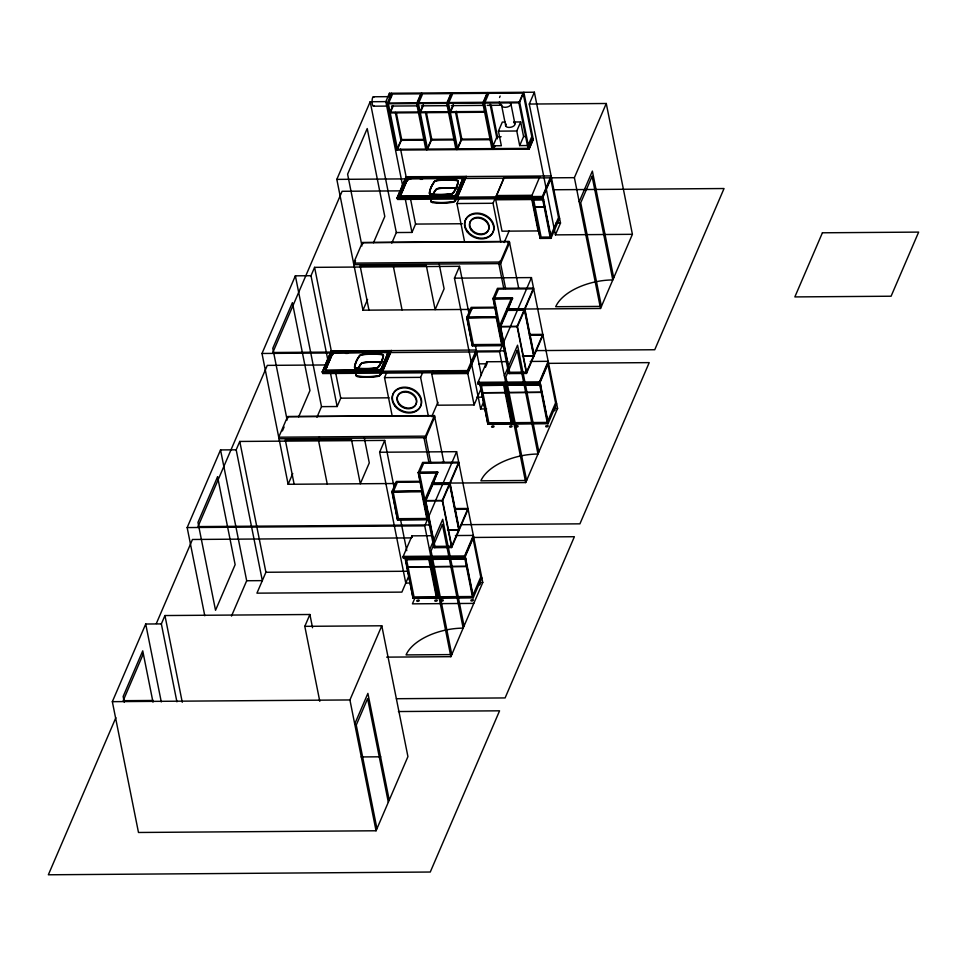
<?xml version="1.0" encoding="UTF-8"?>
<svg xmlns="http://www.w3.org/2000/svg" width="967" height="967" viewBox="0 0 967 967"><rect width="100%" height="100%" fill="white"/><g stroke="black" fill="none" stroke-linecap="round" stroke-linejoin="round"><path stroke-width="1.45" d="M397.316 197.522L397.485 199.444L542.439 198.404L551.408 177.505M322.495 371.618L322.664 373.54L467.605 372.5L476.586 351.601M455.397 535.549L473.347 535.416L464.438 556.424L472.38 596.518L438.099 596.772L430.255 557.524L436.214 557.476M322.349 371.969L331.27 350.816L391.466 350.646L382.485 371.533L322.349 371.969L331.318 351.081L476.272 350.03L467.436 370.615L467.605 372.5M397.171 197.872L406.092 176.719L466.299 176.55L457.318 197.437L397.171 197.872L406.152 176.985L551.093 175.934L542.197 197.014L550.126 237.048L541.109 237.108L533.264 197.86L542.282 197.8L550.67 178.303L558.515 217.551L550.126 237.048M431.451 535.718L412.002 535.851L403.154 556.436L403.336 558.322L464.68 557.874L473.661 536.987M507.772 361.61L486.824 361.767L477.976 382.34L478.157 384.225L539.501 383.778L548.482 362.891M530.218 361.453L548.168 361.32L539.26 382.388L547.201 422.422L512.921 422.676L505.076 383.428M319.787 701.305L304.81 626.338L381.796 625.782L407.929 756.605L376.054 830.774L138.486 832.478L112.341 701.667L145.715 624.017L161.356 623.908L164.946 615.544L309.899 614.504L312.534 627.728M204.786 615.761L187.163 527.571L220.536 449.921L236.178 449.812L239.768 441.448L384.721 440.408L394.113 487.441M395.322 483.512L288.13 484.286L261.997 353.475L295.37 275.825L310.999 275.716L314.589 267.351L459.543 266.312L468.947 313.344M471.666 309.416L362.963 310.189L336.818 179.379L370.192 101.728L385.833 101.62L389.423 93.255L534.364 92.216L560.509 223.039L555.421 234.872L632.406 234.316L606.273 103.493L529.275 104.049L555.421 234.872M115.859 717.707L48.35 874.784L430.267 872.029L499.564 710.818L398.416 711.543M143.309 653.837L123.172 700.688L153.366 700.471M156.34 623.522L192.469 539.477L411.35 537.894M529.07 149.136L519.654 102.043L523.848 92.288L533.252 139.381L529.07 149.136L396.748 150.09L387.332 102.998L391.526 93.243M388.396 103.771L392.578 94.029L420.85 93.823L416.656 103.566L425.758 149.099L397.485 149.293L388.396 103.771L416.656 103.566M392.687 106.056L390.064 112.148L418.336 111.942M393.364 105.621L390.221 112.934L418.493 112.728M396.748 150.09L400.93 140.336L395.346 112.377M421.6 93.025L417.406 102.78L426.822 149.873L431.004 140.118L425.42 112.16M397.485 149.293L401.68 139.55L396.397 113.115M418.469 103.554L422.652 93.811L450.924 93.606L446.73 103.348L455.832 148.882L427.559 149.075L418.469 103.554L446.73 103.348M287.598 416.572L278.726 437.193L425.48 436.141L434.461 415.52L443.865 462.347L442.064 462.359M362.371 242.56L353.547 263.097L500.302 262.045L509.174 241.424L362.42 242.475L362.843 243.781M282.4 430.931L284.093 427.015M355.542 260.752L353.862 264.668L500.616 263.616L509.597 242.717L507.796 242.729M423.28 104.617L420.137 111.93L448.41 111.725M423.437 105.403L420.294 112.716L448.567 112.51M298.67 416.837L309.96 390.571L292.397 302.659L272.791 348.277L287.139 420.065M373.504 242.741L384.793 216.475L367.218 128.563L347.612 174.181L361.96 245.969M325.238 370.156L331.633 353.849A3.457 1.825 -11.3 0 1 335.767 351.915L386.28 351.553A3.457 1.825 -11.3 0 1 388.77 353.438L388.964 354.43M400.072 196.059L406.454 179.753A3.457 1.825 -11.3 0 1 410.588 177.819L461.114 177.457A3.457 1.825 -11.3 0 1 463.592 179.342L463.834 180.527M400.592 195.697L407.361 179.753A2.514 1.33 -11.3 0 1 410.359 178.339L461.005 178.061A2.828 1.499 -11.3 0 1 463.048 179.608L456.46 194.935A2.828 1.499 -11.3 0 1 453.076 196.519L402.357 196.966A3.457 1.825 -11.3 0 1 399.867 195.08M451.674 92.808L447.479 102.562L456.895 149.655L461.078 139.901L455.493 111.942M427.559 149.075L431.753 139.333L426.471 112.897M448.543 103.336L452.725 93.594L487.005 93.34L482.823 103.094L491.913 148.616L457.633 148.87L448.543 103.336L482.823 103.094M231.488 616.088L246.682 580.744L220.536 449.921M288.13 484.286L292.747 473.552M316.958 417.224L321.503 406.648L295.37 275.825M362.963 310.189L367.581 299.456M391.78 243.128L396.325 232.551L370.192 101.728M453.354 104.4L450.211 111.713L484.491 111.459M453.511 105.185L450.368 112.498L484.648 112.245M319.461 436.915L318.336 439.526L327.233 484.008M239.768 441.448L265.913 572.271L256.932 593.158L401.885 592.118L409.174 575.147M321.503 406.648L337.145 406.527L340.735 398.174L335.742 373.189M396.325 232.551L411.966 232.431L415.556 224.078L410.564 199.093M457.633 148.87L461.827 139.115L456.255 111.217M487.755 92.554L483.573 102.297L492.977 149.389L494.004 146.851M528.586 148.688L527.97 145.546L531.85 136.492L532.479 139.635L528.586 148.688L493.702 148.942L484.624 103.082L488.818 93.328L523.099 93.086L532.201 138.607L528.006 148.362L493.726 148.604L494.766 146.162M382.376 369.745L388.77 353.438M457.21 195.648L463.592 179.342M391.417 350.38L382.485 371.533M466.239 176.284L457.318 197.437M464.68 242.27L456.944 203.541L459.192 198.308M392.264 416.354L384.528 377.613L386.764 372.392M501.111 136.722L496.965 136.746L493.085 145.799L501.353 145.739L498.428 131.137L502.32 122.084L505.149 122.072M493.702 148.942L494.814 146.355M528.006 148.362L518.904 102.828L523.099 93.086M527.97 145.546L519.69 145.606L516.777 131.004L520.669 121.951L513.61 122.011M304.81 626.338L309.899 614.504M410.298 583.028L405.765 583.065L379.632 452.242L384.721 440.408M486.631 408.92L480.599 408.968L454.454 278.145L459.543 266.312M529.275 104.049L534.364 92.216M500.773 242.016L493.025 203.275L494.717 199.359M496.409 195.769L504.291 177.058L539.767 176.804L504.339 177.324L496.409 195.769L531.898 195.515L539.767 176.804M519.69 145.606L523.582 136.552L520.669 121.951M428.357 416.088L420.609 377.36L422.857 372.126M480.829 389.266L474.096 404.943L438.003 405.197L431.729 373.806L432.853 371.195M529.046 149.027L533.228 139.284M426.822 509.657L419.485 472.948L423.679 463.193L458.866 462.939L450.114 483.307L433.264 483.427L437.676 472.029L418.433 472.162L427.619 519.787L397.546 520.004L391.901 491.744L396.313 481.469L420.367 481.3M502.236 338.498L494.318 298.851L498.501 289.097L533.687 288.843L524.936 309.21L508.098 309.331L512.498 297.933L493.255 298.066L502.441 345.69L472.367 345.908L466.723 317.647L471.134 307.373L495.201 307.204M393.182 491.998L421.455 491.792L426.785 518.481L398.513 518.687L393.182 491.998L397.377 482.243L421.177 482.074M497.328 315.266L496.276 317.696L501.607 344.385L473.334 344.59L468.004 317.901L472.198 308.159L495.998 307.977M504.158 242.536L509.21 230.775M431.741 416.608L437.918 402.248M499.939 261.017L498.815 263.628L503.795 288.589M397.546 520.004L392.118 491.224L422.192 491.006L391.901 491.744M472.367 345.908L466.952 317.128L497.026 316.91L466.723 317.647M427.619 519.787L418.203 472.682L422.615 462.419L458.709 462.153L442.245 500.459L451.662 547.552L433.917 547.685L424.501 500.58L436.77 472.029M502.441 345.69L493.037 298.598L497.449 288.323L533.53 288.057L517.067 326.363L526.483 373.455L508.739 373.588L499.335 326.483L511.603 297.933M474.096 404.943L467.823 373.54L476.791 352.653M538.087 230.92L531.814 199.528L495.733 199.782L502.006 231.186L538.087 230.92L539.211 228.309M437.676 472.029L425.407 500.58L434.812 547.673M512.498 297.933L500.229 326.483L509.645 373.576M425.782 500.846L432.817 484.479L449.667 484.358L458.757 529.88L451.722 546.246L434.884 546.367L425.782 500.846L442.632 500.725L449.667 484.358M500.616 326.749L507.651 310.383L524.489 310.262L533.579 355.783L526.544 372.15L509.706 372.271L500.616 326.749L517.454 326.628L524.489 310.262M559.567 218.324L550.96 238.341L540.142 238.426L532.201 197.087M478.157 384.225L479.281 381.614M485.458 367.242L487.138 363.326L486.824 361.767M376.054 830.774L349.921 699.951L381.796 625.782M386.655 657.137L450.876 656.678L424.743 525.855L456.617 451.686L379.632 452.242M431.983 483.174L525.71 482.581L499.564 351.758L531.439 277.589L454.454 278.145M524.356 309.029L600.531 308.485L574.386 177.662L606.273 103.493M480.599 408.968L483.983 401.075M354.72 724.017L367.895 693.375L389.23 800.132M429.553 549.921L442.717 519.279L464.051 626.036M504.375 375.825L517.55 345.195L538.873 451.94M579.197 201.74L592.372 171.099L613.707 277.843M481.82 577.795L473.214 597.824L413.066 598.259L405.137 556.919M429.711 559.361L437.12 598.077L429.481 558.201M556.641 403.698L548.035 423.727L487.888 424.162L479.958 382.823M504.544 385.265L511.954 423.981L504.315 384.104M414.674 598.621L412.425 603.843L473.782 603.396M451.662 547.552L468.113 509.246L454.587 509.343M526.483 373.455L542.946 335.15L529.408 335.247M464.535 557.27L472.911 537.773L480.756 577.021L472.38 596.518M539.356 383.174L547.745 363.677L555.578 402.925L547.201 422.422M450.876 656.678L482.763 582.509L456.617 451.686M525.71 482.581L557.584 408.412L531.439 277.589M600.531 308.485L632.406 234.316M373.383 96.76L391.345 96.64M387.332 102.998L519.654 102.043M484.624 103.082L518.904 102.828M373.467 106.189L388.432 106.08M391.43 106.068L416.874 105.874M421.358 105.85L448.301 105.657M451.287 105.633L484.213 105.391M487.211 105.367L500.676 105.27M498.428 131.137L516.777 131.004M523.582 136.552L526.338 136.528M401.68 139.55L423.993 139.393M431.753 139.333L454.067 139.175M461.827 139.115L490.148 138.91M400.93 140.336L424.997 140.167M431.004 140.118L455.07 139.949M461.078 139.901L491.151 139.695M410.31 178.085L460.957 177.807A2.828 1.499 -11.3 0 1 462.988 179.354L456.412 194.669A2.828 1.499 -11.3 0 1 453.027 196.253L402.502 196.627A2.828 1.499 -11.3 0 1 400.471 195.08L407.059 179.753A2.828 1.499 -11.3 0 1 410.431 178.17A2.514 1.33 -11.3 0 0 407.3 179.487L400.519 195.334A2.828 1.499 -11.3 0 0 402.562 196.881M336.818 179.379L574.386 177.662M420.379 179.318L422.482 179.306M400.991 190.862L342.113 191.285L272.827 352.496L331.693 352.073M553.45 189.762L724.041 188.529L654.744 349.74L535.488 350.61M496.349 195.515L531.898 195.515M397.123 197.619L542.269 196.482M397.28 198.404L542.221 197.353M456.944 203.541L493.025 203.275M415.556 224.078L462.371 223.74M555.977 223.063L560.509 223.039M540.36 237.906L551.19 237.822L543.031 197.002M362.637 242.729L509.391 241.677L518.687 288.251M493.037 298.598L512.28 298.452M494.318 298.851L512.655 298.718M506.817 309.077L524.549 308.957L533.965 356.049L522.736 356.122M468.004 317.901L496.276 317.696M499.335 326.483L517.067 326.363M529.59 334.461L542.789 334.364L534.038 354.744L524.936 309.21M472.597 345.376L502.671 345.159M476.622 351.033L505.306 350.828M261.997 353.475L499.564 351.758M345.545 353.414L347.649 353.402M522.361 355.868L533.579 355.783M326.157 364.958L267.291 365.381L198.005 526.592L430.472 524.924M478.629 363.858L486.171 363.797M548.071 363.362L649.208 362.625L579.922 523.836L460.667 524.706M325.045 369.176A3.457 1.825 -11.3 0 0 327.535 371.062L378.254 370.615A2.828 1.499 -11.3 0 0 381.639 369.031L388.214 353.704A2.828 1.499 -11.3 0 0 386.184 352.157L335.67 352.52A2.828 1.499 -11.3 0 0 332.285 354.115M322.289 371.715L467.448 370.579M322.446 372.488L467.399 371.449M431.729 373.806L467.823 373.54M384.528 377.613L420.609 377.36M477.988 382.303L539.344 381.856M477.952 383.174L539.296 382.739M340.735 398.174L389.048 397.824M476.622 397.195L482.666 397.147M554.562 408.437L557.584 408.412M287.55 416.656L434.304 415.592M287.707 416.572L434.558 415.774M432.962 416.825L434.775 416.813L425.794 437.713L279.04 438.764M488.117 423.631L548.265 423.208L540.106 382.388M418.203 472.682L437.447 472.549M419.485 472.948L437.833 472.815M424.501 500.58L442.245 500.459M454.768 508.557L467.955 508.461L459.204 528.84L450.114 483.307M397.763 519.472L427.837 519.255M187.163 527.571L424.743 525.855M447.528 529.964L458.757 529.88M447.914 530.218L459.144 530.146L449.728 483.053M473.25 537.459L574.386 536.721L505.1 697.932L396.41 698.718M403.166 556.4L464.523 555.952M403.118 557.27L464.474 556.835M265.913 572.271L407.844 571.243M246.682 580.744L262.323 580.623L236.178 449.812M479.741 582.533L482.763 582.509M413.296 597.727L473.431 597.304L465.284 556.484M112.341 701.667L349.921 699.951M361.138 756.943L380.756 756.798M542.813 197.534L550.96 238.341M531.983 197.606L540.142 238.426M510.89 103.723L514.903 123.812M501.68 105.705L505.693 125.795M491.163 105.077L497.618 137.387M496.965 136.746L497.389 138.837M490.112 104.327L496.869 138.172M539.876 382.908L548.035 423.727M517.454 326.628L526.544 372.15M500.302 262.045L505.608 288.577M502.828 341.436L503.408 344.373M461.114 177.457L461.344 178.629M453.076 197.582L452.882 196.603A3.457 1.825 -11.3 0 0 457.004 194.669M475.401 345.678L481.361 375.486M479.741 383.343L487.888 424.162M438.945 262.951L444.107 288.782L435.138 309.67L426.242 265.2L360.087 265.671L368.971 310.153M410.588 177.819L410.818 178.992M389.423 93.255L390.305 97.667M400.58 149.111L406.466 178.557M406.454 179.753L406.769 181.325A3.457 1.825 -11.3 0 1 408.63 179.838M385.833 101.62L402.864 186.873M405.209 198.634L411.966 232.431M402.357 196.966L402.514 197.751M465.054 557.004L473.214 597.824M442.632 500.725L451.722 546.246M393.17 265.429L402.054 309.911M425.48 436.141L430.774 462.673M423.981 437.725L428.973 462.685M427.414 512.595L428.586 518.469M386.28 351.553L386.522 352.725M412.002 535.851L412.317 537.422M378.254 371.679L378.049 370.699A3.457 1.825 -11.3 0 0 382.183 368.765M400.58 519.775L406.744 550.646M404.907 557.439L413.066 598.259M364.124 437.048L369.285 462.879L360.304 483.766L351.42 439.296L285.265 439.767L294.149 484.249M335.767 351.915L336.032 353.293M314.589 267.351L331.633 352.604M331.633 353.849L331.923 355.324A3.457 1.825 -11.3 0 1 333.204 354.212M310.999 275.716L328.043 360.969M330.388 372.718L337.145 406.527M327.535 371.062L327.692 371.848M388.323 802.223L367.629 698.609L356.255 725.069L376.949 828.683M287.803 416.825L288.021 417.877M164.946 615.544L182.267 702.272M161.356 623.908L176.913 701.812M145.715 624.017L161.284 701.921M152.991 702.139L142.741 650.851L123.147 696.47L124.308 702.332M509.996 102.659A4.714 2.49 -11.3 0 1 507.409 106.999A4.714 2.49 -11.3 0 1 501.692 104.98M513.9 122.7A4.714 2.49 -11.3 0 1 513.646 126.085A4.714 2.49 -11.3 0 1 507.494 127.221A4.714 2.49 -11.3 0 1 506.285 124.102M501.414 104.484A4.714 1.366 89.6 0 1 499.335 101.994M499.576 97.51A4.714 1.366 89.6 0 1 500.193 96.071M374.108 105.621A4.714 1.366 89.6 0 1 372.065 101.692A4.714 1.366 89.6 0 1 373.939 97.147M456.436 198.731A58.032 30.666 -11.3 0 1 454.986 200.858A2.828 1.499 -11.3 0 1 452.242 202.139A58.032 30.666 -11.3 0 1 432.527 202.284A2.828 1.499 -11.3 0 1 430.883 201.027A58.032 30.666 -11.3 0 1 431.101 199.625M432.6 194.971A58.032 30.666 -11.3 0 1 435.779 189.617A2.828 1.499 -11.3 0 1 438.522 188.335A58.032 30.666 -11.3 0 1 457.077 188.082M456.702 198.634A58.032 30.666 -11.3 0 1 455.034 201.124A2.828 1.499 -11.3 0 1 452.29 202.393A58.032 30.666 -11.3 0 1 432.575 202.55M432.575 202.538A2.828 1.499 -11.3 0 1 430.944 201.293A58.032 30.666 -11.3 0 1 431.222 199.528M455.94 188.251A58.032 30.666 -11.3 0 0 438.571 188.589A2.828 1.499 -11.3 0 0 435.851 189.883A58.032 30.666 -11.3 0 0 432.817 194.875A57.706 30.497 -11.3 0 1 436.069 189.641A2.514 1.33 -11.3 0 1 438.498 188.505A57.706 30.497 -11.3 0 1 455.771 188.154M407.107 180.019A2.828 1.499 -11.3 0 1 410.492 178.436M431.403 199.589A57.706 30.497 -11.3 0 0 431.185 201.003A2.514 1.33 -11.3 0 0 432.66 202.103A57.706 30.497 -11.3 0 0 452.266 201.97A2.514 1.33 -11.3 0 0 454.683 200.834A57.706 30.497 -11.3 0 0 456.146 198.706M460.836 177.71A2.514 1.33 -11.3 0 1 462.637 179.088L456.049 194.415A2.514 1.33 -11.3 0 1 453.052 195.817L402.526 196.192A2.514 1.33 -11.3 0 1 400.725 194.814M460.884 177.976A2.514 1.33 -11.3 0 1 462.685 179.354L456.11 194.669A2.514 1.33 -11.3 0 1 453.1 196.083L402.574 196.446A2.514 1.33 -11.3 0 1 400.773 195.068M381.602 372.827A58.032 30.666 -11.3 0 1 380.152 374.954A2.828 1.499 -11.3 0 1 377.42 376.236A58.032 30.666 -11.3 0 1 357.693 376.381A2.828 1.499 -11.3 0 1 356.061 375.123M356.049 375.123A58.032 30.666 -11.3 0 1 356.352 373.359M357.778 369.068A58.032 30.666 -11.3 0 1 360.957 363.713A2.828 1.499 -11.3 0 1 363.701 362.432A58.032 30.666 -11.3 0 1 381.663 362.129M381.88 372.73A58.032 30.666 -11.3 0 1 380.212 375.22A2.828 1.499 -11.3 0 1 377.468 376.489A58.032 30.666 -11.3 0 1 357.754 376.647A2.828 1.499 -11.3 0 1 356.11 375.389A58.032 30.666 -11.3 0 1 356.327 373.975M357.995 368.971A58.032 30.666 -11.3 0 1 361.005 363.979A2.828 1.499 -11.3 0 1 363.749 362.698A57.706 30.497 -11.3 0 1 381.542 362.299M381.711 362.383A58.032 30.666 -11.3 0 0 363.749 362.685A2.514 1.33 -11.3 0 0 361.247 363.737A57.706 30.497 -11.3 0 0 358.08 369.068M327.728 370.977A2.828 1.499 -11.3 0 1 325.698 369.43L332.479 353.584A2.514 1.33 -11.3 0 1 335.489 352.181L386.135 351.903A2.828 1.499 -11.3 0 1 388.166 353.451L381.578 368.765A2.828 1.499 -11.3 0 1 378.206 370.349L327.68 370.724A2.828 1.499 -11.3 0 1 325.649 369.176L332.237 353.849A2.828 1.499 -11.3 0 1 335.609 352.266M359.688 355.892A2.514 1.33 -11.3 0 1 362.105 354.756A57.706 30.497 -11.3 0 1 381.723 354.611A2.514 1.33 -11.3 0 1 383.174 355.723A57.706 30.497 -11.3 0 1 378.302 367.073A2.514 1.33 -11.3 0 1 375.873 368.209A57.706 30.497 -11.3 0 1 356.255 368.354A2.514 1.33 -11.3 0 1 354.804 367.242A57.706 30.497 -11.3 0 1 359.676 355.892M356.4 374.749A57.706 30.497 -11.3 0 0 356.364 375.099A2.514 1.33 -11.3 0 0 357.826 376.199A57.706 30.497 -11.3 0 0 377.432 376.066A2.514 1.33 -11.3 0 0 379.862 374.918A57.706 30.497 -11.3 0 0 381.312 372.803M386.002 351.807A2.514 1.33 -11.3 0 1 387.815 353.185L381.228 368.512A2.514 1.33 -11.3 0 1 378.23 369.914L327.704 370.276A2.514 1.33 -11.3 0 1 325.891 368.91M516.825 425.746A1.257 0.665 -11.3 0 1 518.058 426.435A1.257 0.665 -11.3 0 1 516.16 427.063A1.257 0.665 -11.3 0 1 516.124 425.976M547.346 425.504A1.257 0.665 -11.3 0 1 548.011 426.387A1.257 0.665 -11.3 0 1 546.113 426.81A1.257 0.665 -11.3 0 1 546.198 425.758M554.236 409.476A1.257 0.665 -11.3 0 1 554.707 410.528A1.257 0.665 -11.3 0 1 552.653 410.564M511.047 425.758A1.257 0.665 -11.3 0 1 511.99 426.556A1.257 0.665 -11.3 0 1 510.092 427.088A1.257 0.665 -11.3 0 1 510.105 426.024M493.11 425.891A1.257 0.665 -11.3 0 1 493.871 426.773A1.257 0.665 -11.3 0 1 491.889 427.16A1.257 0.665 -11.3 0 1 492.288 426.048M387.755 353.245A3.457 1.825 -11.3 0 1 388.275 353.414M418.179 599.987A1.257 0.665 -11.3 0 1 419.122 600.785A1.257 0.665 -11.3 0 1 417.224 601.317A1.257 0.665 -11.3 0 1 417.236 600.241M436.649 599.878A1.257 0.665 -11.3 0 1 436.927 600.882A1.257 0.665 -11.3 0 1 434.993 601.063A1.257 0.665 -11.3 0 1 435.621 599.975M479.197 583.585A1.257 0.665 -11.3 0 1 480.128 584.394A1.257 0.665 -11.3 0 1 478.182 584.89M472.416 599.588A1.257 0.665 -11.3 0 1 473.226 600.434A1.257 0.665 -11.3 0 1 471.316 600.918A1.257 0.665 -11.3 0 1 471.376 599.854M442.451 599.806A1.257 0.665 -11.3 0 1 443.091 600.712A1.257 0.665 -11.3 0 1 441.157 601.099A1.257 0.665 -11.3 0 1 441.411 600.024M217.575 476.755L197.969 522.373L215.532 610.286L235.138 564.668L217.575 476.755M332.527 353.849L325.952 369.164A2.514 1.33 -11.3 0 0 327.753 370.542L378.278 370.18A2.514 1.33 -11.3 0 0 381.276 368.765L387.864 353.451A2.514 1.33 -11.3 0 0 386.063 352.073L335.537 352.435A2.514 1.33 -11.3 0 0 332.527 353.849M532.732 199.698L543.551 199.625L532.732 199.698M534.195 207.023L545.013 206.95L534.195 207.023M405.657 559.53L465.804 559.095L405.657 559.53M480.478 385.434L540.626 384.999L480.478 385.434M407.119 566.855L467.266 566.42L407.119 566.855M481.941 392.759L542.088 392.324L481.941 392.759M442.451 524.513L431.077 550.972L451.782 654.586L406.067 654.913A47.77 25.239 -11.3 0 1 463.157 628.127L442.451 524.513M517.272 350.417L505.898 376.876L526.604 480.49L480.889 480.817A47.77 25.239 -11.3 0 1 537.978 454.031L517.272 350.417M592.094 176.32L580.732 202.78L601.426 306.394L555.723 306.72A47.77 25.239 -11.3 0 1 612.8 279.934L592.094 176.32M822.409 232.793L794.85 296.917L891.091 296.216L918.65 232.104L822.409 232.793M503.275 383.44L481.022 383.597L488.855 422.845L511.12 422.688L503.275 383.44M428.441 557.536L406.188 557.693L414.033 596.941L436.286 596.784L428.441 557.536M467.677 231.403A15.085 12.039 23.3 0 0 492.88 232.431A15.085 12.039 23.3 0 0 477.722 213.103A15.085 12.039 23.3 0 0 467.677 231.403M467.387 232.104A15.085 12.039 23.3 0 0 492.59 233.132A15.085 12.039 23.3 0 0 477.42 213.792A15.085 12.039 23.3 0 0 467.387 232.104M471.594 229.481A10.057 8.026 23.3 0 0 488.395 230.17A10.057 8.026 23.3 0 0 478.29 217.285A10.057 8.026 23.3 0 0 471.594 229.481M471.304 230.182A10.057 8.026 23.3 0 0 488.105 230.859A10.057 8.026 23.3 0 0 477.988 217.974A10.057 8.026 23.3 0 0 471.304 230.182M456.497 180.249A57.706 30.497 -11.3 0 0 436.879 180.394A2.514 1.33 -11.3 0 0 434.461 181.53A57.706 30.497 -11.3 0 0 429.566 192.892A2.514 1.33 -11.3 0 0 431.04 193.992A57.706 30.497 -11.3 0 0 450.646 193.859A2.514 1.33 -11.3 0 0 453.064 192.723A57.706 30.497 -11.3 0 0 457.959 181.361A2.514 1.33 -11.3 0 0 456.484 180.261M456.545 180.515A57.706 30.497 -11.3 0 0 436.927 180.648A2.514 1.33 -11.3 0 0 434.509 181.796A57.706 30.497 -11.3 0 0 429.614 193.146A2.514 1.33 -11.3 0 0 431.089 194.258A57.706 30.497 -11.3 0 0 450.695 194.125A2.514 1.33 -11.3 0 0 453.124 192.977A57.706 30.497 -11.3 0 0 458.007 181.627A2.514 1.33 -11.3 0 0 456.545 180.515M458.31 181.591A2.828 1.499 -11.3 0 0 456.666 180.345A58.032 30.666 -11.3 0 0 436.951 180.478A2.828 1.499 -11.3 0 0 434.231 181.772A58.032 30.666 -11.3 0 0 429.312 193.182A2.828 1.499 -11.3 0 0 430.956 194.427A58.032 30.666 -11.3 0 0 450.67 194.294A2.828 1.499 -11.3 0 0 453.402 193.013A58.032 30.666 -11.3 0 0 458.322 181.591M395.261 405.487A15.085 12.039 23.3 0 0 420.464 406.503A15.085 12.039 23.3 0 0 405.306 387.175A15.085 12.039 23.3 0 0 395.261 405.487M394.959 406.176A15.085 12.039 23.3 0 0 420.162 407.204A15.085 12.039 23.3 0 0 405.004 387.876A15.085 12.039 23.3 0 0 394.959 406.176M399.178 403.565A10.057 8.026 23.3 0 0 415.979 404.242A10.057 8.026 23.3 0 0 405.874 391.357A10.057 8.026 23.3 0 0 399.178 403.565M398.875 404.254A10.057 8.026 23.3 0 0 415.677 404.943A10.057 8.026 23.3 0 0 405.572 392.058A10.057 8.026 23.3 0 0 398.875 404.254M381.663 354.345A57.706 30.497 -11.3 0 0 362.057 354.49A2.514 1.33 -11.3 0 0 359.627 355.626A57.706 30.497 -11.3 0 0 354.744 366.989A2.514 1.33 -11.3 0 0 356.207 368.089A57.706 30.497 -11.3 0 0 375.812 367.956A2.514 1.33 -11.3 0 0 378.242 366.807A57.706 30.497 -11.3 0 0 383.137 355.457A2.514 1.33 -11.3 0 0 381.663 354.357M383.476 355.687A2.828 1.499 -11.3 0 0 381.844 354.442A58.032 30.666 -11.3 0 0 362.129 354.575A2.828 1.499 -11.3 0 0 359.398 355.868A58.032 30.666 -11.3 0 0 354.478 367.279A2.828 1.499 -11.3 0 0 356.134 368.524A58.032 30.666 -11.3 0 0 375.849 368.391A2.828 1.499 -11.3 0 0 378.58 367.109A58.032 30.666 -11.3 0 0 383.488 355.687"/></g></svg>
